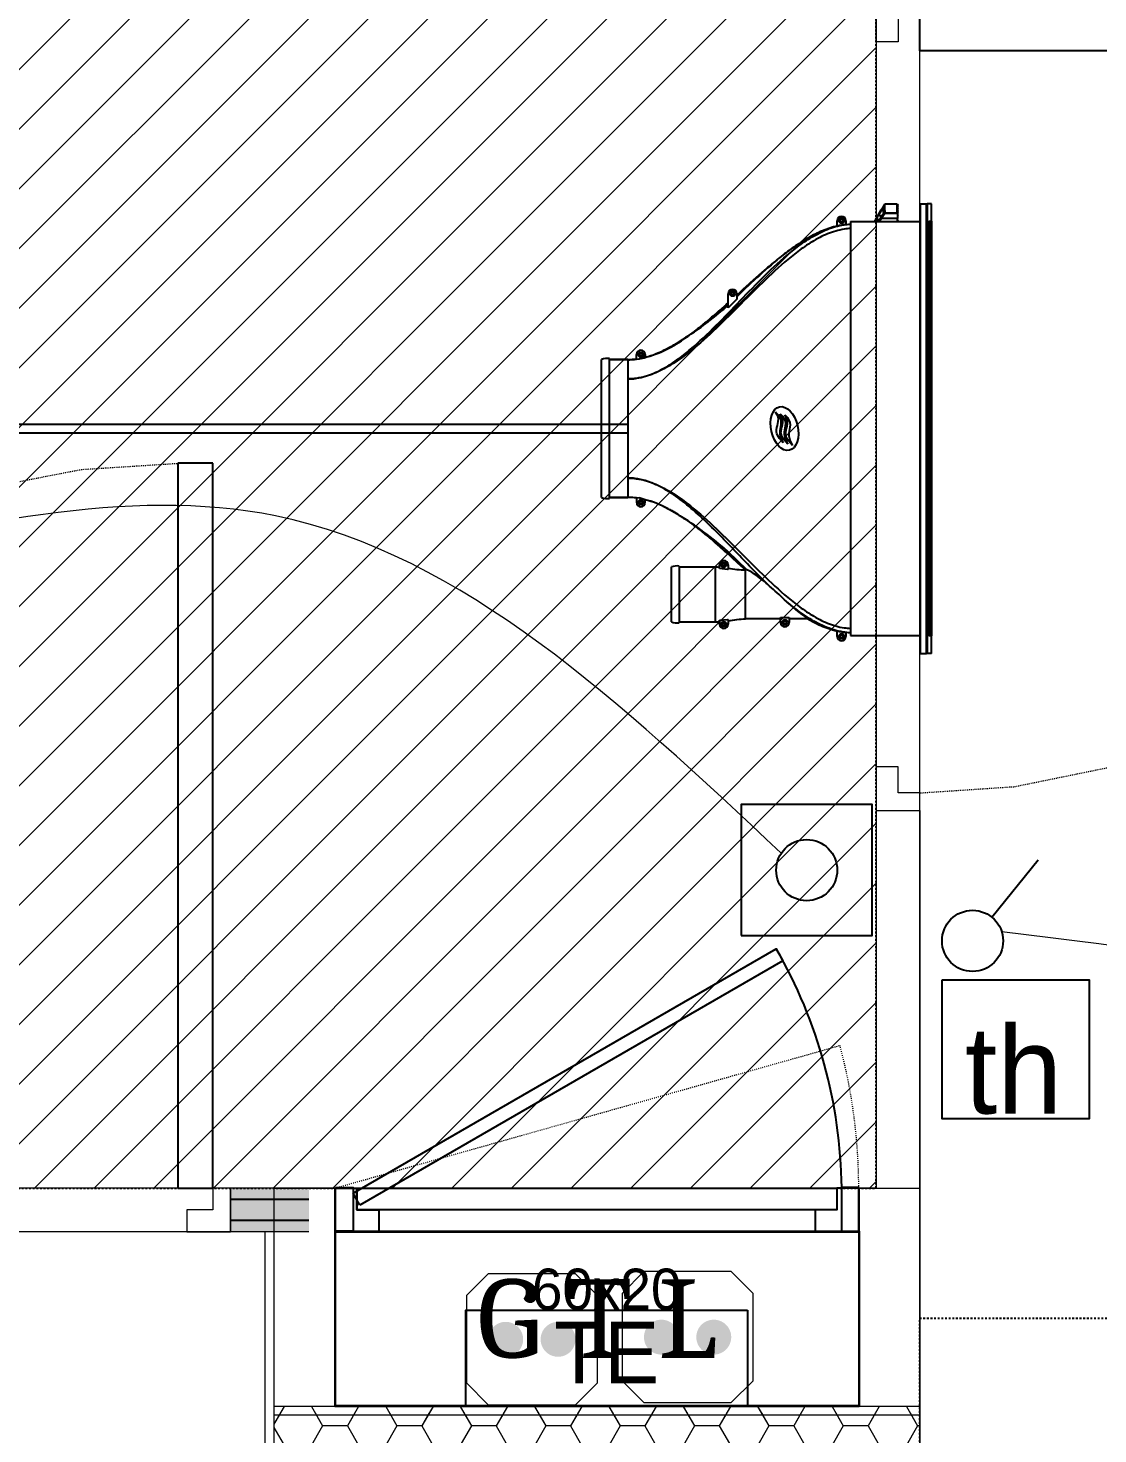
# Model space of a CAD drawing. Header units: centimetres. Extents: x 2191 to 12545, y -680 to 18662.
# Drawn here: x 8801.2 to 8923.8, y 8016 to 8177 of the extents above; entities that cross this region are included whole.
import ezdxf
from ezdxf.enums import TextEntityAlignment as Align

# ---------------------------------------------------------------- set-up
doc = ezdxf.new("R2010")
doc.units = ezdxf.units.CM
for name, pattern in [('Style de ligne -18', [0.164042, 0.054681, -0.109361]), ('Style de ligne -5', [0.20828, 0.069425, -0.138855]), ('VW-01', [0.41656, 0.20828, -0.20828])]:
    doc.linetypes.add(name, pattern=pattern)
for name, color, linetype in [('B Faux plafonds', 252, 'Continuous'), ('B Faux plafonds_Hatch', 252, 'Continuous'), ('B GÈnÈral_Hatch', 252, 'Continuous'), ('B Général', 252, 'Continuous'), ('C ANNOTATIONS-prestations', 252, 'Continuous'), ('D SURFACES-shab', 252, 'Continuous'), ('F REMPLISSAGE-TE', 252, 'Continuous'), ('F REMPLISSAGE-TE_Hatch', 252, 'Continuous'), ('F REMPLISSAGE-vert clair', 252, 'Continuous'), ('F REMPLISSAGE-vert foncé', 252, 'Continuous'), ('prlm-CHAUFF', 4, 'Continuous'), ('prlm-MOD-EL', 190, 'Continuous')]:
    doc.layers.add(name, color=color, linetype=linetype)
for name, color, linetype, lineweight in [('F REMPLISSAGE-vert clair_Hatch', 7, 'Continuous', 5), ('F REMPLISSAGE-vert foncÈ_Hatch', 7, 'Continuous', 5), ('prlm-ELEC-CFO', 1, 'Continuous', 25)]:
    doc.layers.add(name, color=color, linetype=linetype, lineweight=lineweight)
doc.styles.add('Eurostile', font='Eurosti.TTF')
doc.styles.add('prlm-elec-cfo', font='comic.ttf', dxfattribs={"height": 12})
doc.styles.add('prlm-mod', font='cambriaz.ttf', dxfattribs={"height": 18})
pattern_1 = [(180, (8969.8893, 8014.4773), (-4.261364, -2.4603), [2.84091, -5.68182]), (300, (8969.8893, 8014.4773), (4.261364, -2.4603), [2.84091, -5.68182]), (240, (8967.0484, 8009.5567), (-1e-08, -4.9206), [2.84091, -5.68182])]

# ---------------------------------------------------------------- blocks, each defined once
blk = doc.blocks.new('xi.gtl')
at = {"layer": 'prlm-MOD-EL', "color": 0}
for points in [[(2.8, 22.99), (2.02, 24.35), (50.51, 52.34), (51.28, 50.98)], [(0, 25), (2.02, 25), (2.02, 20), (0, 20)], [(60, 25), (57.98, 25), (57.98, 20), (60, 20)], [(0, 20), (60, 20), (60, 0), (0, 0)]]:
    blk.add_lwpolyline(points, close=True, dxfattribs=at)
blk.add_arc((2.02, 24.35), 55.99, 0.6678, 30, dxfattribs=at)
at = {"layer": 'prlm-MOD-EL', "color": 0, "style": 'prlm-mod', "flags": 8}
blk.add_attdef('GTL', text='', height=9, dxfattribs=at).set_placement((30, 10), align=Align.MIDDLE_CENTER)
blk = doc.blocks.new('xi.BP')
at = {"layer": 'prlm-ELEC-CFO', "color": 0, "flags": 128}
blk.add_lwpolyline([(-7.5, -7.5), (7.5, -7.5), (7.5, 7.5), (-7.5, 7.5)], close=True, dxfattribs=at)
at = {"layer": 'prlm-ELEC-CFO', "color": 0}
blk.add_circle((0, 0), 3.5, dxfattribs=at)
blk = doc.blocks.new('xi.PCGTL')
at = {"layer": 'prlm-ELEC-CFO', "color": 0, "lineweight": 0}
blk.add_lwpolyline([(-7.5, -5), (-5, -7.5), (5, -7.5), (7.5, -5), (7.5, 5), (5, 7.5), (-5, 7.5), (-7.5, 5)], close=True, dxfattribs=at)
at = {"layer": 'prlm-ELEC-CFO', "color": 0, "linetype": 'ByBlock', "lineweight": 5, "const_width": 2}
for points in [[(-4, 0, 1), (-2, 0, 1)], [(2, 0, 1), (4, 0, 1)]]:
    blk.add_lwpolyline(points, format="xyb", close=True, dxfattribs=at)
blk = doc.blocks.new('xi.SA')
at = {"layer": 'prlm-ELEC-CFO', "color": 0}
blk.add_lwpolyline([(0.2, -1.28), (5.5, 5.28)], dxfattribs=at)
blk.add_circle((-2, -4), 3.5, dxfattribs=at)
blk = doc.blocks.new('Lit 90.190')
at = {"layer": 'B Général', "color": 7, "linetype": 'VW-01', "lineweight": 5}
blk.add_line((45, 54.99), (-45, 20.35), dxfattribs=at)
at = {"layer": 'B Général', "linetype": 'VW-01', "flags": 128}
for points in [[(-45, 95), (45, 95), (45, -95), (-45, -95)], [(-45, 95), (45, 95), (45, 54.99), (-45, 54.99)]]:
    blk.add_lwpolyline(points, close=True, dxfattribs=at)
blk = doc.blocks.new('Groupe-129-1')
at = {"layer": 'B Général', "flags": 128}
for points in [[(-31.46, -5.77), (-31.46, -0.77), (-28.96, -0.77), (-28.96, -3.27), (-26.46, -3.27), (-26.46, -5.77)], [(26.04, -0.77), (26.04, -3.27), (-28.96, -3.27), (-28.96, -0.77)], [(28.54, -5.77), (28.54, -0.77), (26.04, -0.77), (26.04, -3.27), (23.54, -3.27), (23.54, -5.77)]]:
    blk.add_lwpolyline(points, close=True, dxfattribs=at)
blk = doc.blocks.new('TE')
at = {"layer": 'B Général', "color": 7, "linetype": 'Style de ligne -5', "lineweight": 5}
blk.add_line((-31.46, -0.77), (26.39, 15.56), dxfattribs=at)
at = {"layer": 'B Général', "flags": 128}
blk.add_lwpolyline([(28.54, -5.77), (28.54, -25.77), (-31.46, -25.77), (-31.46, -5.77)], close=True, dxfattribs=at)
at = {"layer": 'B Général', "color": 7, "flags": 128}
blk.add_lwpolyline([(15.79, -14.77), (15.79, -25.77), (-16.46, -25.77), (-16.46, -14.77)], close=True, dxfattribs=at)
at = {"layer": 'B Général', "color": 7, "linetype": 'Style de ligne -5', "lineweight": 5}
blk.add_arc((-34.54, -0.77), 63.08, 359.9968, 14.9984, dxfattribs=at)
at = {"layer": 'B Général', "color": 7}
blk.add_blockref('Groupe-129-1', (0, 0), dxfattribs=at)
at = {"layer": 'B Général', "insert": (-0.34, -16.07), "char_height": 7.059, "width": 32.25, "attachment_point": 2, "line_spacing_factor": 0.894142, "style": 'Eurostile'}
blk.add_mtext('TE ', dxfattribs=at)
at = {"layer": 'C ANNOTATIONS-prestations', "insert": (-0.34, -14.77), "char_height": 4.706, "width": 32.25, "attachment_point": 8, "line_spacing_factor": 0.894142, "style": 'Eurostile'}
blk.add_mtext('60x20', dxfattribs=at)

msp = doc.modelspace()

# ---------------------------------------------------------------- hatches: boundary and pattern name
at = {"layer": 'B Faux plafonds_Hatch', "linetype": 'Continuous', "lineweight": 5, "true_color": 0xaaaaaa}
h = msp.add_hatch(dxfattribs=at)
h.set_pattern_fill('F_P__SOFFITE', color=253, style=0, pattern_type=2)
h.set_pattern_definition([(45, (8862.316, 7933.679), (-3.52778, 3.30729), [])])
h.paths.add_polyline_path([(8577.69, 7693.17), (8735.7, 7693.17), (8735.8, 7783.17), (8667.79, 7783.17), (8667.69, 8044.17), (8828.38, 8044.17), (8898.38, 8044.17), (8898.38, 8180.42), (8788.99, 8180.47), (8788.99, 8330.47), (8648.99, 8330.42), (8648.99, 8180.42), (8577.69, 8180.42)])
at = {"layer": 'B GÈnÈral_Hatch', "linetype": 'Continuous', "lineweight": 5}
h = msp.add_hatch(dxfattribs=at)
h.set_pattern_fill('PSE', angle=180, style=0, pattern_type=2)
h.set_pattern_definition(pattern_1)
h.paths.add_polyline_path([(8903.38, 8019.17), (8903.38, 8009.17), (8829.38, 8009.17), (8829.38, 8019.17)])
at = {"layer": 'F REMPLISSAGE-TE_Hatch', "linetype": 'Continuous', "lineweight": 5}
h = msp.add_hatch(dxfattribs=at)
h.set_pattern_fill('PSE', angle=180, style=0, pattern_type=2)
h.set_pattern_definition(pattern_1)
h.paths.add_polyline_path([(8903.38, 8018.17), (8903.38, 8019.17), (8829.38, 8019.17), (8829.38, 8018.17)])
h = msp.add_hatch(dxfattribs=at)
h.set_pattern_fill('PSE', angle=180, style=0, pattern_type=2)
h.set_pattern_definition(pattern_1)
h.paths.add_polyline_path([(8903.38, 8009.17), (8903.38, 8018.17), (8829.38, 8018.17), (8829.38, 8009.17)])

# ---------------------------------------------------------------- linework, layer by layer
at = {"layer": 'B Faux plafonds', "linetype": 'VW-01', "flags": 128}
msp.add_lwpolyline([(8577.69, 7693.17), (8735.7, 7693.17), (8735.8, 7783.17), (8667.79, 7783.17), (8667.69, 8044.17), (8828.38, 8044.17), (8898.38, 8044.17), (8898.38, 8180.42), (8788.99, 8180.47), (8788.99, 8330.47), (8648.99, 8330.42), (8648.99, 8180.42), (8577.69, 8180.42)], close=True, dxfattribs=at)
at = {"layer": 'B GÈnÈral_Hatch', "color": 9, "linetype": 'Continuous', "true_color": 0xc0dcc0}
msp.add_solid([(8833.38, 8044.17), (8833.38, 8039.17), (8824.38, 8044.17), (8824.38, 8039.17)], dxfattribs=at)
at = {"layer": 'B Général', "linetype": 'Style de ligne -18', "lineweight": 5}
for p, q in [((8796.38, 8124.34), (8807.28, 8126.46)), ((8807.28, 8126.46), (8818.38, 8127.17))]:
    msp.add_line(p, q, dxfattribs=at)
at = {"layer": 'B Général'}
for p, q in [((8822.38, 8127.17), (8818.38, 8127.17)), ((8818.38, 8127.17), (8818.38, 8044.17)), ((8822.38, 8044.17), (8822.38, 8127.17)), ((8818.38, 8044.17), (8822.38, 8044.17))]:
    msp.add_line(p, q, dxfattribs=at)
at = {"layer": 'B Général', "color": 7, "linetype": 'Continuous', "lineweight": 13}
for p, q in [((8898.38, 8087.42), (8898.38, 8044.17)), ((8903.38, 8087.42), (8903.38, 8044.17)), ((8829.38, 8019.17), (8829.38, 8009.17)), ((8903.38, 8019.17), (8829.38, 8019.17)), ((8903.38, 8019.17), (8903.38, 8009.17))]:
    msp.add_line(p, q, dxfattribs=at)
at = {"layer": 'B Général', "color": 7, "linetype": 'Continuous', "lineweight": 5}
for p, q in [((8898.38, 8087.42), (8898.38, 8044.17)), ((8898.38, 8087.42), (8903.38, 8087.42)), ((8903.38, 8087.42), (8903.38, 8044.17)), ((8824.38, 8044.17), (8822.38, 8044.17)), ((8822.38, 8044.17), (8822.38, 8041.67)), ((8824.38, 8039.17), (8824.38, 8044.17)), ((8829.38, 8044.17), (8829.38, 8019.17)), ((8829.38, 8044.17), (8836.38, 8044.17)), ((8836.38, 8044.17), (8836.38, 8019.17)), ((8896.38, 8044.17), (8896.38, 8019.17)), ((8896.38, 8044.17), (8903.38, 8044.17)), ((8903.38, 8044.17), (8903.38, 8019.17)), ((8822.38, 8041.67), (8819.38, 8041.67)), ((8819.38, 8041.67), (8819.38, 8039.17)), ((8819.38, 8039.17), (8824.38, 8039.17))]:
    msp.add_line(p, q, dxfattribs=at)
at = {"layer": 'B Général', "color": 98, "linetype": 'Continuous', "lineweight": 13, "true_color": 0x004400}
for p, q in [((8824.38, 8044.17), (8824.38, 8039.17)), ((8833.38, 8044.17), (8824.38, 8044.17)), ((8833.38, 8039.17), (8824.38, 8039.17))]:
    msp.add_line(p, q, dxfattribs=at)
at = {"layer": 'B Général', "color": 7, "linetype": 'Continuous', "lineweight": 5, "flags": 128}
for points in [[(8903.38, 8180.42), (8903.38, 8178.42), (8900.88, 8178.42), (8900.88, 8175.42), (8898.38, 8175.42), (8898.38, 8180.42)], [(8903.38, 8087.42), (8903.38, 8089.42), (8900.88, 8089.42), (8900.88, 8092.42), (8898.38, 8092.42), (8898.38, 8087.42), (8898.38, 8087.42), (8898.38, 8087.42), (8902.66, 8087.42), (8902.66, 8087.42)]]:
    msp.add_lwpolyline(points, close=True, dxfattribs=at)
at = {"layer": 'B Général', "flags": 128}
msp.add_lwpolyline([(8903.38, 8178.42), (8986.38, 8178.42), (8986.38, 8174.42), (8903.38, 8174.42)], close=True, dxfattribs=at)
at = {"layer": 'B Général', "linetype": 'Style de ligne -18', "lineweight": 5, "flags": 128}
msp.add_lwpolyline([(8903.38, 8089.42), (8914.21, 8090.14), (8924.86, 8092.31), (8935.14, 8095.89), (8944.88, 8100.81), (8953.9, 8106.98), (8962.07, 8114.31), (8969.23, 8122.67), (8975.26, 8131.92), (8980.06, 8141.89), (8983.55, 8152.42), (8985.67, 8163.32), (8986.38, 8174.42)], dxfattribs=at)
at = {"layer": 'D SURFACES-shab', "lineweight": 18, "flags": 128}
for points in [[(8577.69, 8044.17), (8577.69, 8180.42), (8898.38, 8180.42), (8898.38, 8044.17), (8828.38, 8044.17), (8828.38, 8044.17)], [(8903.38, 8180.42), (9153.38, 8180.42), (9153.38, 7788.17), (8903.38, 7788.17)], [(8828.38, 8009.17), (8828.38, 8039.17), (8672.69, 8039.17), (8672.69, 7788.17), (8843.69, 7788.17), (8843.69, 7864.17), (8898.38, 7864.17), (8898.38, 8009.17)]]:
    msp.add_lwpolyline(points, close=True, dxfattribs=at)
at = {"layer": 'F REMPLISSAGE-TE', "color": 7, "linetype": 'Continuous', "lineweight": 5}
msp.add_line((8903.38, 8018.17), (8829.38, 8018.17), dxfattribs=at)
at = {"layer": 'F REMPLISSAGE-vert clair'}
for p, q in [((8833.38, 8042.87), (8824.38, 8042.87)), ((8833.38, 8040.47), (8824.38, 8040.47))]:
    msp.add_line(p, q, dxfattribs=at)
at = {"layer": 'F REMPLISSAGE-vert clair_Hatch', "color": 9, "linetype": 'Continuous', "true_color": 0xc0dcc0}
msp.add_solid([(8833.38, 8040.47), (8833.38, 8042.87), (8824.38, 8040.47), (8824.38, 8042.87)], dxfattribs=at)
at = {"layer": 'F REMPLISSAGE-vert foncÈ_Hatch', "color": 54, "linetype": 'Continuous', "true_color": 0x99aa00}
for points in [[(8833.38, 8042.87), (8833.38, 8044.17), (8824.38, 8042.87), (8824.38, 8044.17)], [(8833.38, 8039.17), (8833.38, 8040.47), (8824.38, 8039.17), (8824.38, 8040.47)]]:
    msp.add_solid(points, dxfattribs=at)
at = {"layer": 'F REMPLISSAGE-vert foncé', "color": 98, "linetype": 'Continuous', "lineweight": 13, "true_color": 0x004400}
for p, q in [((8833.38, 8044.17), (8824.38, 8044.17)), ((8833.38, 8039.17), (8824.38, 8039.17))]:
    msp.add_line(p, q, dxfattribs=at)
at = {"layer": 'F REMPLISSAGE-vert foncé'}
for p, q in [((8833.38, 8042.87), (8824.38, 8042.87)), ((8833.38, 8040.47), (8824.38, 8040.47))]:
    msp.add_line(p, q, dxfattribs=at)
at = {"layer": 'prlm-CHAUFF', "ltscale": 50}
for p, q in [((8898.56, 8155.51), (8898.52, 8155.49)), ((8899.05, 8155.51), (8898.56, 8155.51)), ((8898.56, 8155.51), (8898.56, 8155.51)), ((8898.59, 8155.59), (8898.94, 8156.19)), ((8898.62, 8155.56), (8898.59, 8155.59)), ((8898.98, 8156.16), (8898.62, 8155.56)), ((8898.63, 8155.56), (8899.09, 8155.56)), ((8898.94, 8156.19), (8898.95, 8156.21)), ((8898.94, 8156.19), (8898.98, 8156.16)), ((8898.95, 8156.21), (8899.17, 8156.55)), ((8898.95, 8156.21), (8898.99, 8156.17)), ((8899.17, 8155.69), (8898.95, 8155.35)), ((8898.99, 8156.17), (8898.98, 8156.16)), ((8899.16, 8156.16), (8898.98, 8156.16)), ((8899.16, 8156.43), (8898.99, 8156.17)), ((8898.99, 8156.17), (8899.16, 8156.17)), ((8899.37, 8155.79), (8899, 8155.22)), ((8899.37, 8155.79), (8899.4, 8155.87)), ((8900.81, 8155.79), (8899.37, 8155.79)), ((8900.77, 8156.86), (8899.4, 8156.86)), ((8899.4, 8155.87), (8900.77, 8155.87)), ((8900.77, 8155.87), (8900.77, 8156.86)), ((8900.77, 8156.86), (8900.81, 8156.82)), ((8900.77, 8155.87), (8900.81, 8155.79)), ((8900.81, 8156.82), (8900.82, 8156.82)), ((8900.82, 8155.79), (8900.81, 8155.79)), ((8900.82, 8156.82), (8900.82, 8155.79)), ((8900.91, 8156.71), (8900.82, 8156.8)), ((8900.91, 8156.66), (8900.82, 8156.75)), ((8900.91, 8156.6), (8900.82, 8156.69)), ((8900.91, 8156.51), (8900.82, 8156.6)), ((8900.91, 8156.41), (8900.82, 8156.5)), ((8900.91, 8156.28), (8900.82, 8156.37)), ((8900.91, 8156.14), (8900.82, 8156.23)), ((8900.82, 8156.05), (8900.91, 8156.14)), ((8900.91, 8155.97), (8900.82, 8156.06)), ((8900.82, 8155.88), (8900.91, 8155.97)), ((8900.91, 8155.78), (8900.82, 8155.87)), ((8900.82, 8155.79), (8900.82, 8155.22)), ((8900.82, 8155.69), (8900.91, 8155.78)), ((8900.91, 8155.52), (8900.82, 8155.61)), ((8900.82, 8155.43), (8900.91, 8155.52)), ((8900.83, 8156.21), (8900.91, 8156.28)), ((8900.91, 8155.64), (8900.83, 8155.71)), ((8900.84, 8156.35), (8900.91, 8156.41)), ((8900.84, 8155.85), (8900.91, 8155.92)), ((8900.91, 8155.39), (8900.84, 8155.45)), ((8900.85, 8156.46), (8900.91, 8156.51)), ((8900.85, 8155.58), (8900.91, 8155.64)), ((8900.86, 8156.56), (8900.91, 8156.6)), ((8900.87, 8156.63), (8900.91, 8156.66)), ((8900.91, 8156.44), (8900.87, 8156.48)), ((8900.91, 8156.21), (8900.87, 8156.24)), ((8900.87, 8156.17), (8900.91, 8156.21)), ((8900.88, 8156.69), (8900.91, 8156.71)), ((8900.91, 8155.92), (8900.88, 8155.95)), ((8900.89, 8156.43), (8900.91, 8156.44)), ((8903.42, 8156.9), (8904.15, 8156.9)), ((8903.42, 8156.9), (8903.42, 8105.4)), ((8904.15, 8105.4), (8904.15, 8156.9)), ((8904.15, 8156.9), (8904.23, 8156.9)), ((8904.72, 8156.9), (8904.23, 8156.9)), ((8904.23, 8156.9), (8904.23, 8105.4)), ((8904.72, 8105.4), (8904.72, 8156.9)), ((8893.92, 8154.34), (8893.92, 8154.95)), ((8894.26, 8155), (8894.37, 8155)), ((8894.26, 8154.9), (8894.26, 8155)), ((8894.37, 8154.9), (8894.26, 8154.9)), ((8894.37, 8155.11), (8894.47, 8155.11)), ((8894.37, 8155), (8894.37, 8155.11)), ((8894.37, 8154.8), (8894.37, 8154.9)), ((8894.47, 8154.8), (8894.37, 8154.8)), ((8894.47, 8155.11), (8894.47, 8155)), ((8894.47, 8155), (8894.57, 8155)), ((8894.57, 8154.9), (8894.47, 8154.9)), ((8894.47, 8154.9), (8894.47, 8154.8)), ((8894.57, 8155), (8894.57, 8154.9)), ((8894.92, 8154.95), (8894.92, 8154.51)), ((8895, 8154.52), (8894.92, 8154.51)), ((8895.42, 8154.85), (8903.42, 8154.85)), ((8895.42, 8154.85), (8895.42, 8107.45)), ((8898.94, 8155.34), (8898.61, 8154.85)), ((8899, 8155.22), (8898.75, 8154.85)), ((8898.95, 8155.35), (8898.94, 8155.34)), ((8900.82, 8155.22), (8899, 8155.22)), ((8900.91, 8155.28), (8900.82, 8155.37)), ((8900.82, 8155.19), (8900.91, 8155.28)), ((8900.82, 8154.85), (8900.82, 8155.22)), ((8900.91, 8155.04), (8900.82, 8155.13)), ((8900.82, 8154.95), (8900.91, 8155.04)), ((8900.85, 8154.85), (8900.82, 8154.89)), ((8900.85, 8155.34), (8900.91, 8155.39)), ((8904.41, 8154.9), (8904.41, 8107.4)), ((8904.41, 8154.9), (8904.48, 8154.9)), ((8904.48, 8154.9), (8904.41, 8154.7)), ((8904.48, 8107.4), (8904.48, 8154.9)), ((8904.52, 8154.9), (8904.52, 8107.4)), ((8904.52, 8154.9), (8904.58, 8154.9)), ((8904.58, 8154.9), (8904.52, 8154.75)), ((8904.58, 8107.4), (8904.58, 8154.9)), ((8904.61, 8154.9), (8904.61, 8107.4)), ((8904.61, 8154.9), (8904.65, 8154.9)), ((8904.65, 8154.9), (8904.61, 8154.79)), ((8904.65, 8107.4), (8904.65, 8154.9)), ((8904.67, 8154.9), (8904.67, 8107.4)), ((8904.67, 8154.9), (8904.7, 8154.9)), ((8904.7, 8154.9), (8904.67, 8154.84)), ((8904.7, 8107.4), (8904.7, 8154.9)), ((8904.71, 8154.9), (8904.71, 8107.4)), ((8904.71, 8107.4), (8904.71, 8154.9)), ((8904.71, 8154.9), (8904.71, 8154.9)), ((8904.71, 8154.9), (8904.71, 8154.88)), ((8881.42, 8144.98), (8881.42, 8146.59)), ((8882.42, 8145.98), (8881.42, 8144.98)), ((8881.76, 8146.64), (8881.87, 8146.64)), ((8881.76, 8146.54), (8881.76, 8146.64)), ((8881.87, 8146.54), (8881.76, 8146.54)), ((8881.87, 8146.75), (8881.97, 8146.75)), ((8881.87, 8146.64), (8881.87, 8146.75)), ((8881.87, 8146.44), (8881.87, 8146.54)), ((8881.97, 8146.44), (8881.87, 8146.44)), ((8881.97, 8146.75), (8881.97, 8146.64)), ((8881.97, 8146.64), (8882.07, 8146.64)), ((8882.07, 8146.54), (8881.97, 8146.54)), ((8881.97, 8146.54), (8881.97, 8146.44)), ((8882.07, 8146.64), (8882.07, 8146.54)), ((8882.42, 8146.59), (8882.42, 8145.98)), ((8870.92, 8139.06), (8870.92, 8139.61)), ((8871.26, 8139.56), (8871.26, 8139.66)), ((8871.26, 8139.66), (8871.37, 8139.66)), ((8871.37, 8139.56), (8871.26, 8139.56)), ((8871.37, 8139.77), (8871.47, 8139.77)), ((8871.37, 8139.66), (8871.37, 8139.77)), ((8871.37, 8139.46), (8871.37, 8139.56)), ((8871.47, 8139.46), (8871.37, 8139.46)), ((8871.47, 8139.77), (8871.47, 8139.66)), ((8871.47, 8139.66), (8871.57, 8139.66)), ((8871.47, 8139.56), (8871.47, 8139.46)), ((8871.57, 8139.56), (8871.47, 8139.56)), ((8871.57, 8139.66), (8871.57, 8139.56)), ((8871.92, 8139.61), (8871.92, 8139.31)), ((8874.4, 8140.27), (8874.4, 8140.24)), ((8874.94, 8140.56), (8874.94, 8140.53)), ((8866.92, 8123.25), (8866.92, 8139.05)), ((8867.82, 8123.15), (8867.82, 8139.15)), ((8867.82, 8139.05), (8869.92, 8139.05)), ((8869.92, 8139.05), (8867.82, 8139.05)), ((8869.92, 8139.05), (8869.92, 8136.82)), ((8871.24, 8139.11), (8870.92, 8139.06)), ((8871.92, 8139.31), (8871.24, 8139.11)), ((8869.92, 8136.82), (8869.92, 8125.48)), ((8719.69, 8131.65), (8869.92, 8131.65)), ((8718.69, 8130.65), (8869.92, 8130.65)), ((8869.92, 8125.48), (8869.92, 8123.25)), ((8867.82, 8123.25), (8869.92, 8123.25)), ((8869.92, 8123.25), (8867.82, 8123.25)), ((8870.92, 8123.25), (8871.24, 8123.2)), ((8870.92, 8123.25), (8870.92, 8122.7)), ((8871.92, 8123), (8871.24, 8123.2)), ((8871.26, 8122.65), (8871.26, 8122.75)), ((8871.26, 8122.75), (8871.37, 8122.75)), ((8871.37, 8122.65), (8871.26, 8122.65)), ((8871.37, 8122.85), (8871.47, 8122.85)), ((8871.37, 8122.75), (8871.37, 8122.85)), ((8871.37, 8122.54), (8871.37, 8122.65)), ((8871.47, 8122.54), (8871.37, 8122.54)), ((8871.47, 8122.85), (8871.47, 8122.75)), ((8871.47, 8122.75), (8871.57, 8122.75)), ((8871.47, 8122.65), (8871.47, 8122.54)), ((8871.57, 8122.65), (8871.47, 8122.65)), ((8871.57, 8122.75), (8871.57, 8122.65)), ((8871.92, 8122.7), (8871.92, 8123)), ((8874.94, 8121.75), (8874.94, 8121.75)), ((8883.57, 8114.95), (8881.42, 8117.02)), ((8881.42, 8117.02), (8883.57, 8114.95)), ((8874.92, 8109), (8874.92, 8115.3)), ((8875.82, 8115.4), (8875.82, 8108.9)), ((8875.82, 8115.3), (8879.92, 8115.3)), ((8875.82, 8115.3), (8879.92, 8115.3)), ((8879.92, 8115.3), (8879.92, 8109)), ((8880.42, 8115.12), (8880.42, 8115.55)), ((8880.76, 8115.6), (8880.87, 8115.6)), ((8880.76, 8115.5), (8880.76, 8115.6)), ((8880.87, 8115.5), (8880.76, 8115.5)), ((8880.87, 8115.71), (8880.97, 8115.71)), ((8880.87, 8115.6), (8880.87, 8115.71)), ((8880.87, 8115.4), (8880.87, 8115.5)), ((8880.97, 8115.4), (8880.87, 8115.4)), ((8880.97, 8115.71), (8880.97, 8115.6)), ((8880.97, 8115.6), (8881.07, 8115.6)), ((8881.07, 8115.5), (8880.97, 8115.5)), ((8880.97, 8115.5), (8880.97, 8115.4)), ((8881.07, 8115.6), (8881.07, 8115.5)), ((8881.42, 8115.55), (8881.42, 8115)), ((8881.36, 8115), (8880.42, 8115.12)), ((8881.42, 8115), (8881.36, 8115)), ((8883.57, 8114.95), (8883.42, 8114.95)), ((8883.42, 8109.35), (8883.42, 8114.95)), ((8883.57, 8114.95), (8883.42, 8114.95)), ((8875.82, 8109), (8879.92, 8109)), ((8875.82, 8109), (8879.92, 8109)), ((8880.42, 8109.19), (8881.36, 8109.3)), ((8880.42, 8108.75), (8880.42, 8109.19)), ((8880.76, 8108.7), (8880.76, 8108.8)), ((8880.76, 8108.8), (8880.87, 8108.8)), ((8880.87, 8108.91), (8880.97, 8108.91)), ((8880.87, 8108.8), (8880.87, 8108.91)), ((8880.97, 8108.91), (8880.97, 8108.8)), ((8880.97, 8108.8), (8881.07, 8108.8)), ((8881.07, 8108.8), (8881.07, 8108.7)), ((8881.36, 8109.3), (8881.42, 8109.3)), ((8881.42, 8109.3), (8881.42, 8108.75)), ((8887.42, 8109.35), (8883.42, 8109.35)), ((8887.42, 8109.35), (8883.42, 8109.35)), ((8887.42, 8109.5), (8888.42, 8109.5)), ((8887.42, 8108.95), (8887.42, 8109.5)), ((8887.76, 8108.9), (8887.76, 8109)), ((8887.76, 8109), (8887.87, 8109)), ((8887.87, 8108.9), (8887.76, 8108.9)), ((8887.87, 8109.11), (8887.97, 8109.11)), ((8887.87, 8109), (8887.87, 8109.11)), ((8887.87, 8108.8), (8887.87, 8108.9)), ((8887.97, 8108.8), (8887.87, 8108.8)), ((8887.97, 8109.11), (8887.97, 8109)), ((8887.97, 8109), (8888.07, 8109)), ((8888.07, 8108.9), (8887.97, 8108.9)), ((8887.97, 8108.9), (8887.97, 8108.8)), ((8888.07, 8109), (8888.07, 8108.9)), ((8888.42, 8109.5), (8888.42, 8108.95)), ((8890.54, 8109.35), (8888.42, 8109.35)), ((8890.54, 8109.35), (8888.42, 8109.35)), ((8880.87, 8108.7), (8880.76, 8108.7)), ((8880.87, 8108.6), (8880.87, 8108.7)), ((8880.97, 8108.6), (8880.87, 8108.6)), ((8880.97, 8108.7), (8880.97, 8108.6)), ((8881.07, 8108.7), (8880.97, 8108.7)), ((8893.92, 8107.35), (8893.92, 8107.97)), ((8894.26, 8107.4), (8894.37, 8107.4)), ((8894.26, 8107.3), (8894.26, 8107.4)), ((8894.37, 8107.3), (8894.26, 8107.3)), ((8894.37, 8107.51), (8894.47, 8107.51)), ((8894.37, 8107.4), (8894.37, 8107.51)), ((8894.37, 8107.2), (8894.37, 8107.3)), ((8894.47, 8107.2), (8894.37, 8107.2)), ((8894.47, 8107.51), (8894.47, 8107.4)), ((8894.47, 8107.4), (8894.57, 8107.4)), ((8894.57, 8107.3), (8894.47, 8107.3)), ((8894.47, 8107.3), (8894.47, 8107.2)), ((8894.57, 8107.4), (8894.57, 8107.3)), ((8895, 8107.79), (8894.92, 8107.8)), ((8894.92, 8107.8), (8894.92, 8107.35)), ((8895.42, 8107.45), (8903.42, 8107.45)), ((8904.41, 8107.6), (8904.48, 8107.4)), ((8904.48, 8107.4), (8904.41, 8107.4)), ((8904.52, 8107.56), (8904.58, 8107.4)), ((8904.58, 8107.4), (8904.52, 8107.4)), ((8904.61, 8107.51), (8904.65, 8107.4)), ((8904.65, 8107.4), (8904.61, 8107.4)), ((8904.67, 8107.47), (8904.7, 8107.4)), ((8904.7, 8107.4), (8904.67, 8107.4)), ((8904.71, 8107.43), (8904.71, 8107.4)), ((8904.71, 8107.4), (8904.71, 8107.4)), ((8903.42, 8105.4), (8904.15, 8105.4)), ((8904.23, 8105.4), (8904.15, 8105.4)), ((8904.72, 8105.4), (8904.23, 8105.4))]:
    msp.add_line(p, q, dxfattribs=at)
for centre, radius in [((8894.42, 8154.95), 0.3), ((8894.42, 8154.95), 0.25), ((8881.92, 8146.59), 0.3), ((8881.92, 8146.59), 0.25), ((8871.42, 8139.61), 0.3), ((8871.42, 8139.61), 0.25), ((8871.42, 8122.7), 0.3), ((8871.42, 8122.7), 0.25), ((8880.92, 8115.55), 0.3), ((8880.92, 8115.55), 0.25), ((8880.92, 8108.75), 0.3), ((8880.92, 8108.75), 0.25), ((8887.92, 8108.95), 0.3), ((8887.92, 8108.95), 0.25), ((8894.42, 8107.35), 0.3), ((8894.42, 8107.35), 0.25)]:
    msp.add_circle(centre, radius, dxfattribs=at)
for centre, radius, start, end in [((8894.42, 8154.95), 0.5, 0, 180), ((8909.45, 8149.44), 12.5, 151.3177, 151.5903), ((8897.96, 8155.91), 0.703, 323.033, 332.9325), ((8898.31, 8155.88), 0.448, 304.6713, 315.4982), ((8898.5, 8157.04), 0.836, 324.1326, 329.2425), ((8909.45, 8149.44), 12.5, 143.7494, 145.0637), ((8910.65, 8148.79), 13.85, 151.9182, 154.0515), ((8910.3, 8148.92), 13.43, 152.115, 153.7632), ((8881.92, 8146.59), 0.5, 0, 180), ((8855.35, 8174.29), 39, 300.1399, 310.6113), ((8855.35, 8174.29), 39, 302.5506, 310.6113), ((8873.31, 8153.67), 11.66, 309.5755, 314.0299), ((8873.09, 8153.92), 11.99, 309.6381, 313.9674), ((8868.43, 8152.26), 13.43, 282.9954, 306.0824), ((8871.42, 8139.61), 0.5, 0, 180), ((8869.09, 8150.31), 11.35, 284.4106, 297.8626), ((8865.25, 8158.07), 20.01, 297.2018, 298.9518), ((8867.58, 8137.17), 2, 83.2559, 109.4245), ((8867.58, 8137.17), 2, 83.2559, 109.4245), ((8869.91, 8146.82), 7.77, 270.0577, 277.4544), ((8869.91, 8146.88), 7.82, 270.0736, 277.4237), ((8869.93, 8146.27), 7.25, 269.9215, 277.8382), ((8867.58, 8125.14), 2, 250.5755, 276.7441), ((8867.58, 8125.14), 2, 250.5755, 276.7441), ((8869.91, 8115.49), 7.77, 82.5456, 89.9423), ((8869.91, 8115.43), 7.82, 82.5763, 89.9264), ((8869.93, 8116.09), 7.17, 83.9053, 90.1157), ((8869.93, 8116.09), 7.17, 82.0923, 83.5448), ((8871.42, 8122.7), 0.5, 180, 0), ((8868.95, 8111.64), 11.74, 62.3321, 75.441), ((8869.09, 8112), 11.35, 62.1374, 75.6929), ((8865.25, 8104.24), 20.01, 61.0483, 62.7983), ((8865.25, 8104.24), 20.01, 61.0482, 62.7982), ((8855.35, 8088.02), 39, 49.3887, 59.86), ((8855.35, 8088.02), 39, 49.3887, 59.8601), ((8873.31, 8108.64), 11.66, 45.9701, 50.4245), ((8873.09, 8108.39), 11.99, 46.0326, 50.3619), ((8875.58, 8113.42), 2, 83.2559, 109.4245), ((8875.58, 8113.42), 2, 83.2559, 109.4245), ((8880.92, 8115.55), 0.5, 0, 180), ((8863.37, 8086.41), 35.1, 45.7111, 49.5265), ((8904.19, 8128.67), 23.65, 226.4099, 234.7501), ((8875.58, 8110.89), 2, 250.5755, 276.7441), ((8875.58, 8110.89), 2, 250.5755, 276.7441), ((8880.92, 8108.75), 0.5, 180, 0), ((8887.92, 8108.95), 0.5, 180, 0), ((8896.77, 8119.74), 12.12, 253.7263, 256.3852), ((8894.42, 8107.35), 0.5, 180, 0)]:
    msp.add_arc(centre, radius, start, end, dxfattribs=at)
msp.add_ellipse((8887.87, 8131.15), major_axis=(-0.57, 2.49), ratio=0.600775, dxfattribs=at)
for points, knots in [([(8898.51, 8154.86), (8898.51, 8154.86), (8898.51, 8154.87), (8898.5, 8154.9), (8898.49, 8154.93), (8898.49, 8154.96), (8898.48, 8154.99), (8898.48, 8155.02), (8898.47, 8155.05), (8898.47, 8155.07), (8898.47, 8155.1), (8898.46, 8155.12), (8898.46, 8155.15), (8898.46, 8155.17), (8898.46, 8155.19), (8898.45, 8155.22), (8898.45, 8155.24), (8898.45, 8155.27), (8898.45, 8155.3), (8898.46, 8155.33), (8898.46, 8155.36), (8898.47, 8155.39), (8898.47, 8155.41), (8898.48, 8155.44), (8898.49, 8155.46), (8898.51, 8155.47), (8898.52, 8155.48), (8898.52, 8155.49)], [0.053874, 0.053874, 0.053874, 0.053874, 0.0607104, 0.0907643, 0.1206402, 0.1503557, 0.1799287, 0.2093776, 0.238721, 0.2679778, 0.2971672, 0.3263086, 0.3554219, 0.3845269, 0.4136437, 0.4427926, 0.4719939, 0.5012681, 0.5562327, 0.6110034, 0.6657154, 0.7205017, 0.7754929, 0.8308166, 0.8865967, 0.9429527, 1, 1, 1, 1]), ([(8898.56, 8155.51), (8898.56, 8155.51), (8898.55, 8155.5), (8898.55, 8155.49), (8898.54, 8155.49), (8898.53, 8155.48), (8898.53, 8155.47), (8898.52, 8155.45), (8898.52, 8155.44), (8898.51, 8155.43), (8898.51, 8155.42), (8898.5, 8155.4), (8898.5, 8155.39), (8898.5, 8155.37), (8898.5, 8155.35), (8898.49, 8155.34), (8898.49, 8155.32), (8898.49, 8155.3), (8898.49, 8155.28), (8898.49, 8155.24), (8898.5, 8155.2), (8898.5, 8155.15), (8898.51, 8155.11), (8898.51, 8155.06), (8898.52, 8155), (8898.53, 8154.94), (8898.54, 8154.9), (8898.55, 8154.87), (8898.55, 8154.86)], [0, 0, 0, 0, 0.0300773, 0.0600539, 0.0899314, 0.1197114, 0.1493956, 0.1789856, 0.2084831, 0.2378898, 0.2672073, 0.2964374, 0.3255817, 0.3546421, 0.3836203, 0.4125181, 0.4413372, 0.4700795, 0.4987468, 0.5532579, 0.6080368, 0.6630958, 0.7184471, 0.7741027, 0.8300742, 0.8863734, 0.9430116, 0.9677174, 0.9677174, 0.9677174, 0.9677174]), ([(8899.21, 8156.6), (8899.2, 8156.6), (8899.2, 8156.59), (8899.19, 8156.58), (8899.19, 8156.57), (8899.18, 8156.55), (8899.18, 8156.54), (8899.17, 8156.53), (8899.17, 8156.51), (8899.17, 8156.49), (8899.16, 8156.48), (8899.16, 8156.46), (8899.16, 8156.44), (8899.16, 8156.42), (8899.15, 8156.4), (8899.15, 8156.38), (8899.15, 8156.35), (8899.15, 8156.32), (8899.15, 8156.28), (8899.16, 8156.23), (8899.16, 8156.18), (8899.16, 8156.13), (8899.17, 8156.07), (8899.18, 8156.01), (8899.19, 8155.94), (8899.2, 8155.87), (8899.21, 8155.83), (8899.21, 8155.8)], [0.0304712, 0.0304712, 0.0304712, 0.0304712, 0.0599457, 0.0897682, 0.1195016, 0.1491541, 0.1787343, 0.2082505, 0.2377114, 0.2671256, 0.2965018, 0.3258487, 0.355175, 0.3844897, 0.4138015, 0.4431194, 0.4724522, 0.5018089, 0.5568669, 0.611863, 0.6668562, 0.7219052, 0.7770682, 0.8324028, 0.8879658, 0.9438132, 1, 1, 1, 1]), ([(8899.21, 8155.8), (8899.21, 8155.8), (8899.21, 8155.8), (8899.21, 8155.79), (8899.21, 8155.79), (8899.21, 8155.78), (8899.21, 8155.77), (8899.21, 8155.77), (8899.21, 8155.76), (8899.2, 8155.75), (8899.2, 8155.73), (8899.19, 8155.71), (8899.18, 8155.7), (8899.17, 8155.69)], [0, 0, 0, 0, 0.061789, 0.122374, 0.182441, 0.242697, 0.303842, 0.366548, 0.43144, 0.49908, 0.668346, 0.832646, 1, 1, 1, 1]), ([(8899.4, 8156.86), (8899.37, 8156.84), (8899.35, 8156.81), (8899.32, 8156.7), (8899.32, 8156.63), (8899.32, 8156.51), (8899.32, 8156.46), (8899.32, 8156.36), (8899.33, 8156.31), (8899.35, 8156.14), (8899.37, 8156.01), (8899.4, 8155.87)], [0, 0, 0, 0, 0.25, 0.25, 0.5, 0.5, 0.625, 0.625, 0.75, 0.75, 1, 1, 1, 1]), ([(8869.92, 8136.82), (8870.09, 8136.83), (8870.26, 8136.83), (8870.6, 8136.86), (8870.77, 8136.88), (8871.28, 8136.96), (8871.61, 8137.04), (8872.27, 8137.23), (8872.59, 8137.35), (8873.22, 8137.62), (8873.53, 8137.77), (8874.43, 8138.25), (8874.99, 8138.61), (8876.08, 8139.39), (8876.6, 8139.8), (8878.12, 8141.08), (8879.08, 8142), (8880.96, 8143.88), (8881.88, 8144.84), (8883.72, 8146.76), (8884.65, 8147.72), (8886.55, 8149.59), (8887.52, 8150.49), (8889.06, 8151.74), (8889.59, 8152.14), (8890.41, 8152.7), (8890.69, 8152.88), (8891.27, 8153.23), (8891.56, 8153.39), (8892.46, 8153.84), (8893.08, 8154.09), (8894.04, 8154.36), (8894.37, 8154.43), (8894.94, 8154.51), (8895.17, 8154.54), (8895.41, 8154.55)], [0, 0, 0, 0, 0.015625, 0.015625, 0.03125, 0.03125, 0.0625, 0.0625, 0.09375, 0.09375, 0.125, 0.125, 0.1875, 0.1875, 0.25, 0.25, 0.375, 0.375, 0.5, 0.5, 0.625, 0.625, 0.75, 0.75, 0.8125, 0.8125, 0.84375, 0.84375, 0.875, 0.875, 0.9375, 0.9375, 0.96875, 0.96875, 0.9908046, 0.9908046, 0.9908046, 0.9908046]), ([(8895.41, 8154.05), (8895.18, 8154.04), (8894.94, 8154.01), (8894.38, 8153.93), (8894.06, 8153.85), (8893.11, 8153.58), (8892.5, 8153.33), (8891.61, 8152.87), (8891.32, 8152.71), (8890.75, 8152.36), (8890.48, 8152.18), (8889.66, 8151.63), (8889.14, 8151.23), (8887.61, 8149.99), (8886.64, 8149.1), (8884.74, 8147.28), (8883.81, 8146.34), (8881.95, 8144.47), (8881.02, 8143.54), (8879.12, 8141.72), (8878.14, 8140.84), (8876.6, 8139.62), (8876.08, 8139.23), (8874.98, 8138.5), (8874.41, 8138.16), (8873.51, 8137.7), (8873.2, 8137.56), (8872.57, 8137.31), (8872.25, 8137.2), (8871.6, 8137.02), (8871.27, 8136.95), (8870.76, 8136.87), (8870.59, 8136.86), (8870.25, 8136.83), (8870.08, 8136.83), (8869.92, 8136.82)], [0.0092808, 0.0092808, 0.0092808, 0.0092808, 0.03125, 0.03125, 0.0625, 0.0625, 0.125, 0.125, 0.15625, 0.15625, 0.1875, 0.1875, 0.25, 0.25, 0.375, 0.375, 0.5, 0.5, 0.625, 0.625, 0.75, 0.75, 0.8125, 0.8125, 0.875, 0.875, 0.90625, 0.90625, 0.9375, 0.9375, 0.96875, 0.96875, 0.984375, 0.984375, 1, 1, 1, 1]), ([(8893.92, 8154.34), (8893.63, 8154.28), (8893.34, 8154.2), (8892.78, 8154.01), (8892.49, 8153.91), (8891.67, 8153.56), (8891.14, 8153.3), (8890.12, 8152.71), (8889.62, 8152.4), (8888.64, 8151.72), (8888.16, 8151.37), (8886.77, 8150.27), (8885.87, 8149.49), (8884.13, 8147.89), (8883.27, 8147.07), (8882.42, 8146.25)], [0, 0, 0, 0, 0.0625, 0.0625, 0.125, 0.125, 0.25, 0.25, 0.375, 0.375, 0.5, 0.5, 0.75, 0.75, 1, 1, 1, 1]), ([(8898.46, 8155.39), (8898.46, 8155.39), (8898.45, 8155.38), (8898.45, 8155.37), (8898.45, 8155.36), (8898.44, 8155.34), (8898.44, 8155.33), (8898.43, 8155.32), (8898.43, 8155.3), (8898.43, 8155.28), (8898.43, 8155.27), (8898.43, 8155.25), (8898.43, 8155.23), (8898.43, 8155.2), (8898.43, 8155.17), (8898.43, 8155.13), (8898.43, 8155.09), (8898.44, 8155.04), (8898.45, 8154.99), (8898.45, 8154.94), (8898.46, 8154.89), (8898.47, 8154.87), (8898.47, 8154.86)], [0.1059402, 0.1059402, 0.1059402, 0.1059402, 0.1359504, 0.1694868, 0.202886, 0.2361704, 0.2693627, 0.3024859, 0.3355633, 0.3686184, 0.401675, 0.434757, 0.4678887, 0.5010941, 0.5629781, 0.6246926, 0.6863942, 0.7482374, 0.8103737, 0.8729511, 0.9361135, 0.9654522, 0.9654522, 0.9654522, 0.9654522]), ([(8889.87, 8152.55), (8889.71, 8152.45), (8889.21, 8152.13), (8888.4, 8151.56), (8887.43, 8150.82), (8886.46, 8150.03), (8885.38, 8149.11), (8884.19, 8148.06), (8883.17, 8147.13), (8882.58, 8146.59), (8882.42, 8146.44)], [0.1694223, 0.1694223, 0.1694223, 0.1694223, 0.1906001, 0.2339285, 0.2787061, 0.3247019, 0.3716424, 0.4351709, 0.4991397, 0.523565, 0.523565, 0.523565, 0.523565]), ([(8881.42, 8145.54), (8881.06, 8145.21), (8880.27, 8144.52), (8879.06, 8143.48), (8877.88, 8142.53), (8876.8, 8141.73), (8875.83, 8141.08), (8874.89, 8140.52), (8874.27, 8140.2), (8873.98, 8140.07)], [0.5730592, 0.5730592, 0.5730592, 0.5730592, 0.626259, 0.6884084, 0.7489718, 0.7930827, 0.8358988, 0.8773199, 0.9123747, 0.9123747, 0.9123747, 0.9123747]), ([(8887.74, 8129.53), (8887.02, 8130.25), (8886.93, 8130.63), (8886.97, 8131.02), (8887.04, 8131.63), (8887.44, 8132.27), (8886.86, 8133.01)], [0, 0, 0, 0, 0.389075, 0.389075, 0.389075, 1, 1, 1, 1]), ([(8888.79, 8129.22), (8888.07, 8129.94), (8887.97, 8130.32), (8888.02, 8130.7), (8888.08, 8131.32), (8888.48, 8131.96), (8887.91, 8132.7)], [0, 0, 0, 0, 0.389075, 0.389075, 0.389075, 1, 1, 1, 1]), ([(8869.92, 8125.48), (8870.09, 8125.48), (8870.26, 8125.48), (8870.59, 8125.45), (8870.76, 8125.43), (8871.27, 8125.36), (8871.6, 8125.29), (8872.25, 8125.1), (8872.57, 8124.99), (8873.2, 8124.74), (8873.51, 8124.6), (8874.41, 8124.15), (8874.98, 8123.81), (8876.08, 8123.08), (8876.6, 8122.69), (8878.15, 8121.46), (8879.12, 8120.58), (8881.02, 8118.77), (8881.96, 8117.84), (8883.81, 8115.97), (8884.74, 8115.03), (8886.64, 8113.21), (8887.61, 8112.32), (8889.14, 8111.08), (8889.66, 8110.68), (8890.48, 8110.12), (8890.76, 8109.94), (8891.32, 8109.6), (8891.61, 8109.44), (8892.5, 8108.98), (8893.11, 8108.73), (8894.06, 8108.45), (8894.38, 8108.38), (8894.94, 8108.3), (8895.18, 8108.27), (8895.41, 8108.26)], [0, 0, 0, 0, 0.015625, 0.015625, 0.03125, 0.03125, 0.0625, 0.0625, 0.09375, 0.09375, 0.125, 0.125, 0.1875, 0.1875, 0.25, 0.25, 0.375, 0.375, 0.5, 0.5, 0.625, 0.625, 0.75, 0.75, 0.8125, 0.8125, 0.84375, 0.84375, 0.875, 0.875, 0.9375, 0.9375, 0.96875, 0.96875, 0.9907189, 0.9907189, 0.9907189, 0.9907189]), ([(8886.15, 8113.11), (8884.91, 8114.31), (8883.71, 8115.56), (8881.32, 8118.06), (8880.12, 8119.3), (8878.24, 8121.09), (8877.61, 8121.66), (8876.28, 8122.77), (8875.6, 8123.29), (8874.5, 8124), (8874.13, 8124.22), (8873.35, 8124.63), (8872.94, 8124.82), (8872.11, 8125.13), (8871.68, 8125.26), (8871.02, 8125.39), (8870.8, 8125.43), (8870.47, 8125.46), (8870.36, 8125.47), (8870.14, 8125.48), (8870.03, 8125.48), (8869.92, 8125.48)], [0, 0, 0, 0, 0.25, 0.25, 0.5, 0.5, 0.625, 0.625, 0.75, 0.75, 0.8125, 0.8125, 0.875, 0.875, 0.9375, 0.9375, 0.96875, 0.96875, 0.984375, 0.984375, 1, 1, 1, 1]), ([(8873.96, 8122.25), (8874.29, 8122.09), (8875, 8121.72), (8876.06, 8121.08), (8877.15, 8120.32), (8878.23, 8119.5), (8879.31, 8118.62), (8880.6, 8117.5), (8881.95, 8116.29), (8882.98, 8115.35), (8883.42, 8114.95)], [0.1568082, 0.1568082, 0.1568082, 0.1568082, 0.2305418, 0.3149874, 0.4025619, 0.4929385, 0.5856877, 0.6803551, 0.8317746, 0.9509578, 0.9509578, 0.9509578, 0.9509578]), ([(8886.15, 8113.11), (8885.89, 8113.34), (8885.63, 8113.57), (8885.11, 8113.98), (8884.87, 8114.17), (8884.39, 8114.52), (8884.16, 8114.66), (8883.88, 8114.83), (8883.8, 8114.87), (8883.66, 8114.94), (8883.6, 8114.95), (8883.57, 8114.95)], [0, 0, 0, 0, 0.25, 0.25, 0.5, 0.5, 0.75, 0.75, 0.875, 0.875, 1, 1, 1, 1]), ([(8895.41, 8107.76), (8895.14, 8107.77), (8894.86, 8107.8), (8894.22, 8107.9), (8893.86, 8107.99), (8892.81, 8108.31), (8892.13, 8108.61), (8890.82, 8109.33), (8890.2, 8109.73), (8889.01, 8110.6), (8888.44, 8111.06), (8887.88, 8111.54)], [0.0331631, 0.0331631, 0.0331631, 0.0331631, 0.125, 0.125, 0.25, 0.25, 0.5, 0.5, 0.75, 0.75, 1, 1, 1, 1]), ([(8893.92, 8107.96), (8893.62, 8108.03), (8893.32, 8108.11), (8892.89, 8108.26), (8892.74, 8108.31), (8892.45, 8108.42), (8892.31, 8108.48), (8891.89, 8108.65), (8891.61, 8108.78), (8891.07, 8109.06), (8890.8, 8109.2), (8890.54, 8109.35)], [0, 0, 0, 0, 0.25, 0.25, 0.375, 0.375, 0.5, 0.5, 0.75, 0.75, 1, 1, 1, 1]), ([(8890.54, 8109.35), (8890.82, 8109.19), (8891.1, 8109.04), (8891.68, 8108.75), (8891.97, 8108.62), (8892.56, 8108.37), (8892.87, 8108.26), (8893.25, 8108.14), (8893.32, 8108.12), (8893.39, 8108.1)], [0, 0, 0, 0, 0.25, 0.25, 0.5, 0.5, 0.75, 0.75, 0.8062429, 0.8062429, 0.8062429, 0.8062429])]:
    msp.add_open_spline(points, degree=3, knots=knots, dxfattribs=at)
for points in [[(8894.92, 8154.51), (8894.58, 8154.47), (8894.25, 8154.42), (8893.92, 8154.34)], [(8886.86, 8133.01), (8887.8, 8132.18), (8887.39, 8131.53), (8887.33, 8130.92)], [(8887.48, 8130.86), (8887.55, 8131.47), (8887.95, 8132.12), (8887.37, 8132.85)], [(8887.37, 8132.85), (8888.31, 8132.03), (8887.9, 8131.38), (8887.84, 8130.76)], [(8887.91, 8132.7), (8888.84, 8131.87), (8888.44, 8131.22), (8888.37, 8130.61)], [(8887.33, 8130.92), (8887.29, 8130.53), (8887.38, 8130.15), (8887.74, 8129.53)], [(8888.25, 8129.37), (8887.54, 8130.1), (8887.44, 8130.47), (8887.48, 8130.86)], [(8887.84, 8130.76), (8887.8, 8130.37), (8887.89, 8129.99), (8888.25, 8129.37)], [(8888.37, 8130.61), (8888.33, 8130.22), (8888.43, 8129.84), (8888.79, 8129.22)], [(8879.92, 8115.3), (8880.08, 8115.3), (8880.25, 8115.3), (8880.42, 8115.28)], [(8879.92, 8115.3), (8880.08, 8115.3), (8880.25, 8115.3), (8880.42, 8115.28)], [(8881.42, 8115.17), (8882.08, 8115.07), (8882.75, 8114.95), (8883.42, 8114.95)], [(8881.42, 8115.17), (8882.08, 8115.07), (8882.75, 8114.95), (8883.42, 8114.95)], [(8879.92, 8109), (8880.08, 8109), (8880.25, 8109.01), (8880.42, 8109.02)], [(8879.92, 8109), (8880.08, 8109), (8880.25, 8109.01), (8880.42, 8109.02)], [(8881.42, 8109.14), (8882.08, 8109.24), (8882.75, 8109.35), (8883.42, 8109.35)], [(8881.42, 8109.14), (8882.08, 8109.24), (8882.75, 8109.35), (8883.42, 8109.35)], [(8893.92, 8107.97), (8894.25, 8107.89), (8894.58, 8107.83), (8894.92, 8107.8)]]:
    msp.add_open_spline(points, degree=3, dxfattribs=at)
at = {"layer": 'prlm-ELEC-CFO', "lineweight": 13}
for points in [[(8887.5, 8082.52), (8829.57, 8121.14), (8774.78, 8115.49)], [(8912.77, 8073.56), (8991.76, 8049.86), (9027.13, 7989.31)], [(8706.5, 8023.77), (8721.58, 7918.37), (8889.74, 7904.59)]]:
    msp.add_spline(points, degree=3, dxfattribs=at)

# ---------------------------------------------------------------- block references
at = {"layer": 'B Général', "color": 7}
msp.add_blockref('TE', (8867.84, 8044.94), dxfattribs=at)
at = {"layer": 'B Général', "color": 7, "rotation": 90}
msp.add_blockref('Lit 90.190', (8998.38, 7984.29), dxfattribs=at)
at = {"layer": 'prlm-ELEC-CFO'}
for name, p in [('xi.BP', (8890.42, 8080.58)), ('xi.SA', (8911.42, 8076.48)), ('xi.PCGTL', (8858.93, 8026.85)), ('xi.PCGTL', (8876.77, 8027.1))]:
    msp.add_blockref(name, p, dxfattribs=at)
at = {"layer": 'prlm-MOD-EL'}
msp.add_blockref('xi.gtl', (8836.42, 8019.23), dxfattribs=at).add_auto_attribs({'GTL': 'G T L'})

# ---------------------------------------------------------------- next in the draw order: texts
at = {"layer": 'prlm-ELEC-CFO', "lineweight": 20, "insert": (8914.11, 8057.64), "char_height": 10, "attachment_point": 5, "line_spacing_factor": 0.8, "style": 'prlm-elec-cfo', "bg_fill": 3, "box_fill_scale": 1.1, "bg_fill_color": 256, "bg_fill_transparency": 0}
msp.add_mtext('th', dxfattribs=at)

# ---------------------------------------------------------------- next in the draw order: linework, layer by layer
at = {"layer": 'prlm-ELEC-CFO', "lineweight": 25}
msp.add_lwpolyline([(8905.95, 8068.02), (8922.77, 8068.02), (8922.77, 8052.11), (8905.95, 8052.11)], close=True, dxfattribs=at)

doc.saveas('drawing.dxf')
